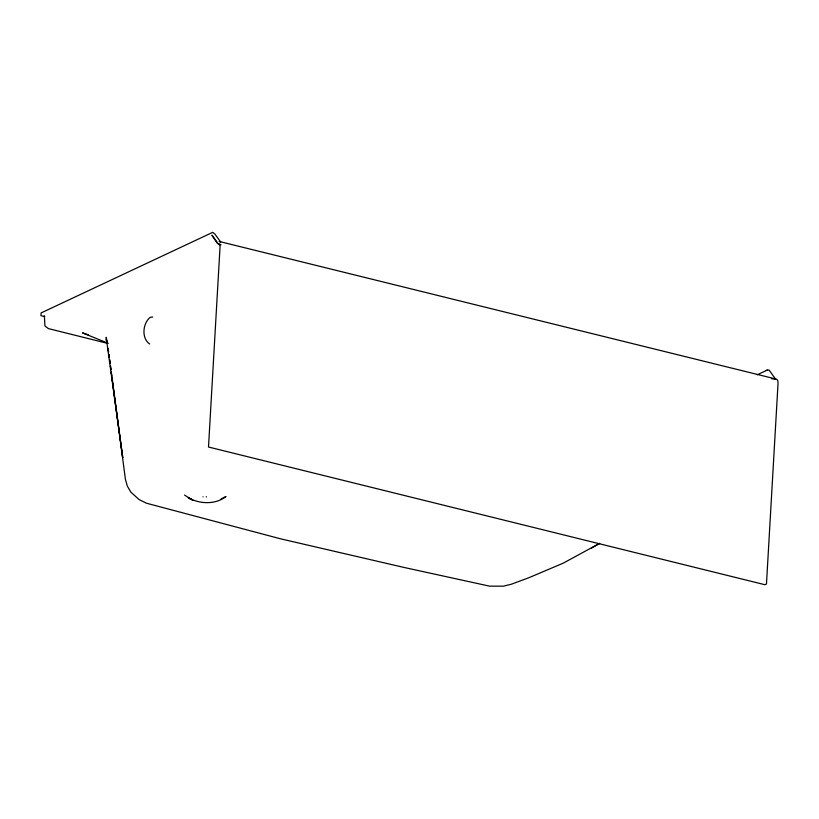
<?xml version="1.0" encoding="UTF-8"?>
<svg xmlns="http://www.w3.org/2000/svg" width="819" height="819" viewBox="0 0 819 819"><rect width="100%" height="100%" fill="white"/><g stroke="black" fill="none" stroke-linecap="round" stroke-linejoin="round"><path stroke-width="1.23" d="M111.282 372.338L125.42 479.361L127.324 486.107L130.907 492.188L139.128 499.6L146.396 503.194L280.487 538.8L403.972 567.434L489.506 586.138L503.49 586.179L511.486 584.172L528.931 577.692L563.052 563.247L599.303 543.55M591.451 548.126L599.743 543.345M757.299 374.774L767.249 370.075L769.061 370.034L775.593 379.146L771.508 378.736M766.287 370.536L767.249 370.075M221.069 498.925L225.983 496.519C215.479 504.852 199.539 504.115 188.298 497.737L192.874 500.204M152.733 317.014L150.194 317.342C142.711 323.249 141.278 338.329 149.642 343.98M221.069 244.727L219.472 244.328L220.076 246.202L208.507 447.02L764.956 584.725L766.471 584.008L778.05 383.179L777.733 380.477L776.678 379.217L219.154 241.441L220.649 241.994L214.875 234.029L212.684 232.35L41.104 312.93L40.95 315.684L44.799 316.636M88.391 334.899L82.524 332.872L108.282 343.345M219.789 244.625L217.557 243.56L211.947 235.166L217.25 242.496M218.438 243.755L220.342 244.666M189.691 498.556L191.687 499.59L184.531 495.045M105.927 339.711L106.961 341.4M44.349 315.704L44.943 325.972L48.393 328.593L107.432 343.335L106.163 337.336L122.758 457.811L112.142 378.45M108.436 350.737L108.098 348.218L108.599 352.047M108.937 354.514L109.275 357.043M109.613 359.561L110.125 363.339M110.452 365.858L110.964 369.635M111.302 372.154L111.804 375.931M108.937 354.586L109.265 357.125M109.603 359.654L110.104 363.462M110.442 366.001L110.944 369.799M203.122 496.877A1.658 0.532 3.3 0 1 203.081 496.764M206.234 496.683A1.658 0.532 3.3 0 1 206.368 497"/></g></svg>
